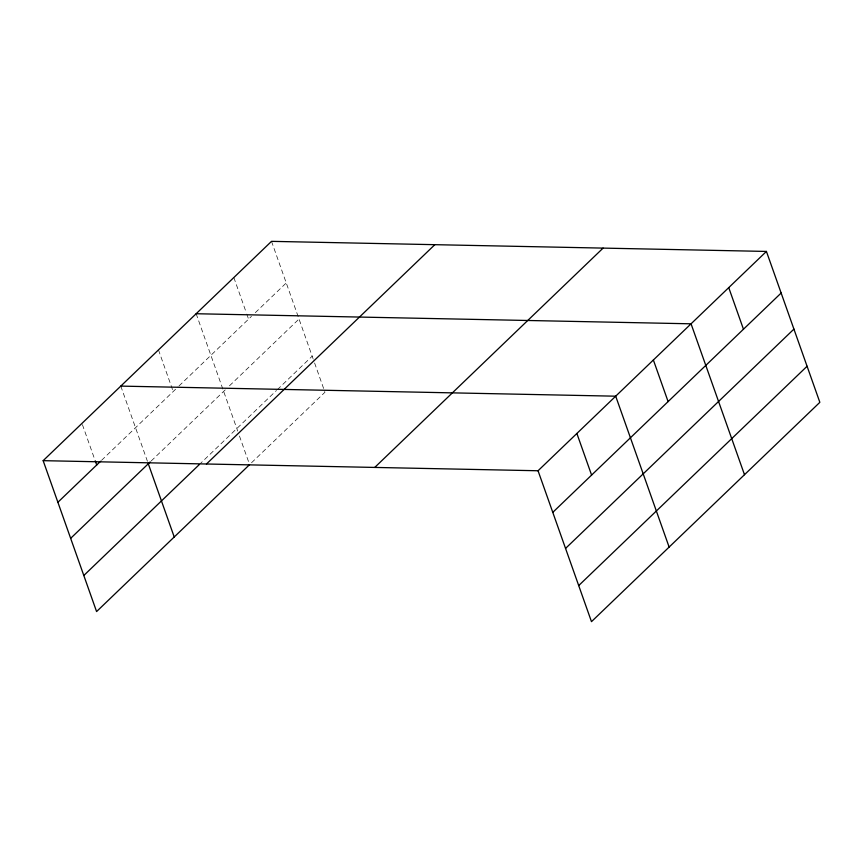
<?xml version="1.0" encoding="UTF-8"?>
<svg xmlns="http://www.w3.org/2000/svg" width="863" height="863" viewBox="0 0 863 863"><rect width="100%" height="100%" fill="white"/><g stroke="black" fill="none" stroke-linecap="round" stroke-linejoin="round"><path stroke-width="0.65" stroke-dasharray="4.32 3.24" d="M101.554 460.335L178.037 386.883M179.008 385.955L251.467 316.354M255.329 312.643L286.246 282.956M151.198 460.982L225.588 389.537M229.461 385.826L299.019 319.019M199.137 464.736L276.43 390.508M277.401 389.58L312.179 356.182M251.521 462.762L324.952 392.244L313.506 359.903M271.521 241.349L313.064 358.663M233.841 277.541L246.343 312.838M246.786 314.1L248.566 319.137M196.16 313.733L237.703 431.036M239.461 436.02L249.148 463.377M158.479 349.914L173.204 391.522M120.798 386.106L147.422 461.284M82.417 424.65L95.362 461.209"/><path stroke-width="1.29" d="M249.59 464.618L96.58 611.565L43.15 460.669L271.521 241.349L766.42 251.435L819.85 402.331L591.479 621.651L538.048 470.756L766.42 251.435M57.886 502.277L100.583 461.263M70.658 538.339L150.227 461.91M83.808 575.502L199.137 464.736M206.462 464.003L434.833 244.682M374.736 467.433L603.097 248.113M552.784 512.363L781.144 293.032M565.545 548.426L793.917 329.105M578.706 585.578L807.078 366.257M196.16 313.733L691.058 323.808L744.489 474.704M120.798 386.106L615.697 396.193L669.127 547.077M43.15 460.669L538.048 470.756M728.739 287.627L743.464 329.224M653.377 360L668.102 401.597M576.872 433.474L591.597 475.071M148.296 463.776L174.229 536.991M95.362 461.209L96.71 464.995"/></g></svg>
